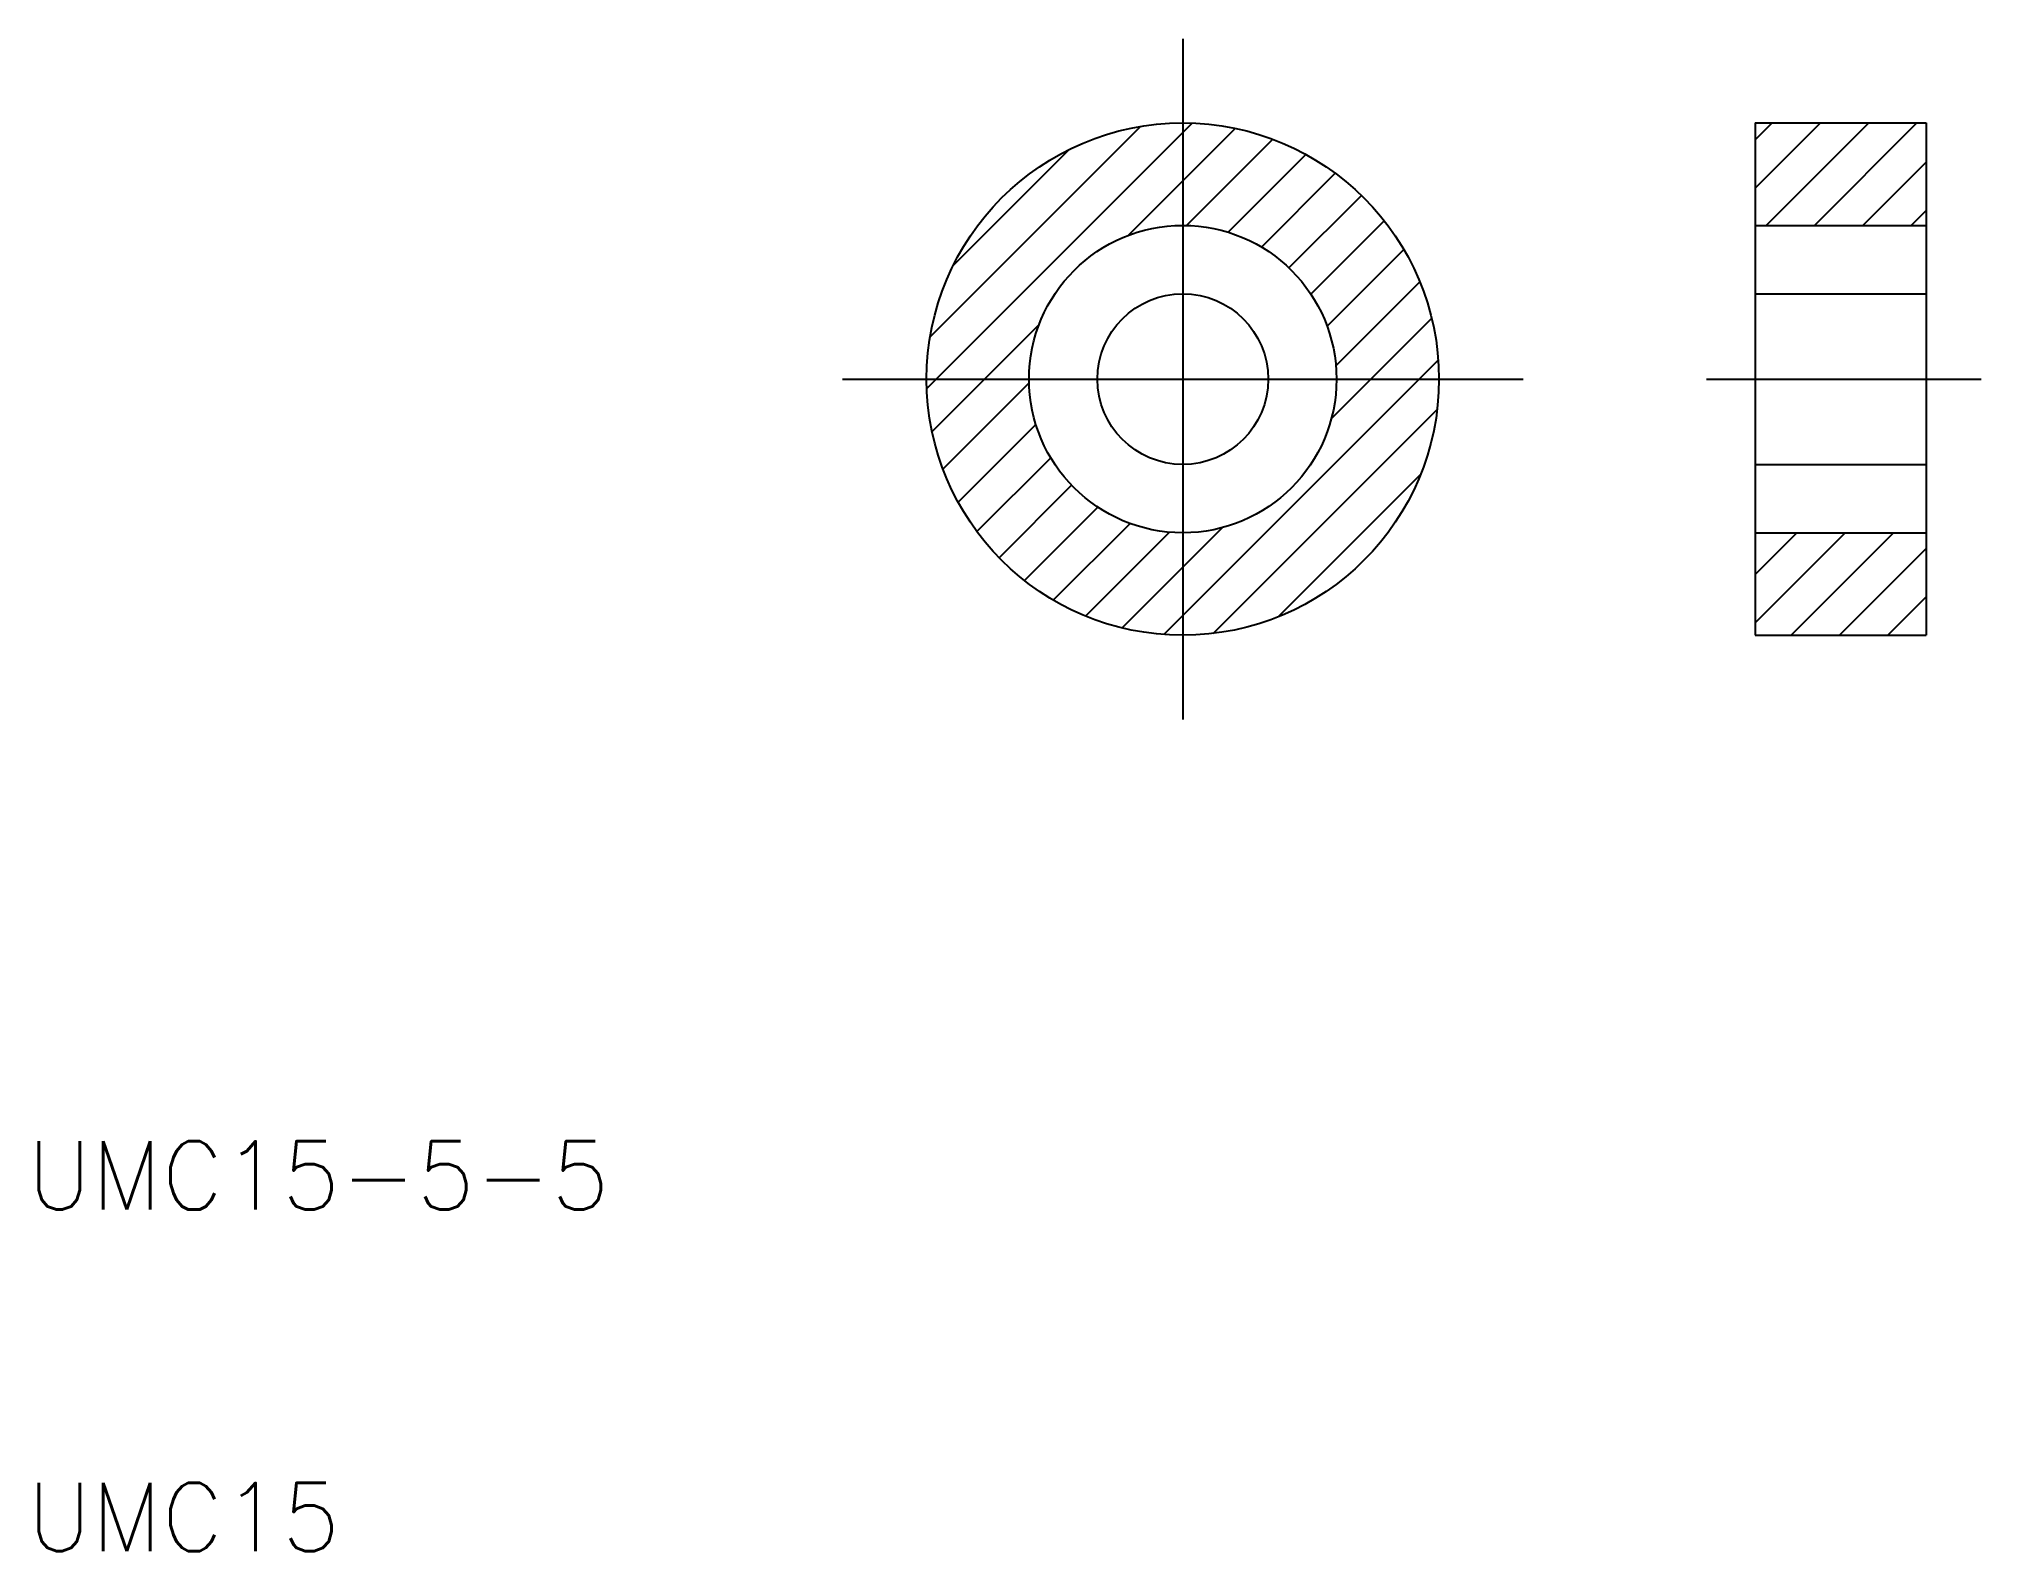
# Model space of a CAD drawing. Extents: x 93.9 to 150.8, y 100 to 144.3.
import ezdxf

# ---------------------------------------------------------------- set-up
doc = ezdxf.new("R2010")
doc.units = 0
doc.linetypes.add('CENTER', pattern=[50.8, 31.75, -6.35, 6.35, -6.35])
doc.layers.get('0').update_dxf_attribs({"linetype": 'CONTINUOUS'})
doc.layers.add('CENTER', color=1, linetype='CENTER')
doc.styles.get("Standard").update_dxf_attribs({"font": 'txt.shx'})

# ---------------------------------------------------------------- blocks, each defined once
blk = doc.blocks.new('*X2')
at = {"color": 0, "linetype": 'CONTINUOUS'}
for p, q in [((119.982, 135.538), (126.145, 141.701)), ((127.38, 141.522), (127.656, 141.799)), ((127.38, 140.108), (128.917, 141.645)), ((144.141, 139.898), (146.046, 141.804)), ((144.141, 141.312), (144.632, 141.804)), ((144.461, 138.804), (147.461, 141.804)), ((145.875, 138.804), (148.875, 141.804)), ((120.162, 134.304), (127.38, 141.522)), ((120.656, 137.627), (124.057, 141.027)), ((127.489, 138.802), (130.013, 141.326)), ((128.705, 138.604), (130.982, 140.882)), ((147.289, 138.804), (149.141, 140.656)), ((125.783, 138.511), (127.38, 140.108)), ((129.684, 138.169), (131.845, 140.33)), ((130.487, 137.558), (132.609, 139.68)), ((131.132, 136.788), (133.279, 138.935)), ((148.703, 138.804), (149.141, 139.241)), ((131.606, 135.849), (133.851, 138.094)), ((131.863, 134.691), (134.32, 137.148)), ((132.889, 134.304), (134.666, 136.08)), ((121.576, 134.304), (123.173, 135.901)), ((134.304, 134.304), (134.859, 134.859)), ((119.885, 134.027), (120.162, 134.304)), ((120.039, 132.767), (121.576, 134.304)), ((127.38, 127.38), (134.304, 134.304)), ((131.727, 133.141), (132.889, 134.304)), ((120.357, 131.671), (122.881, 134.195)), ((128.271, 126.857), (134.827, 133.412)), ((120.802, 130.701), (123.079, 132.979)), ((121.354, 129.839), (123.514, 132)), ((130.171, 127.342), (134.341, 131.513)), ((122.003, 129.074), (124.125, 131.196)), ((122.748, 128.405), (124.895, 130.552)), ((123.589, 127.832), (125.835, 130.077)), ((124.535, 127.364), (126.992, 129.82)), ((127.38, 128.794), (128.542, 129.956)), ((144.141, 127.17), (146.774, 129.804)), ((144.141, 128.585), (145.36, 129.804)), ((145.188, 126.804), (148.188, 129.804)), ((146.603, 126.804), (149.141, 129.342)), ((125.603, 127.017), (127.38, 128.794)), ((126.824, 126.824), (127.38, 127.38)), ((148.017, 126.804), (149.141, 127.928))]:
    blk.add_line(p, q, dxfattribs=at)

msp = doc.modelspace()

# ---------------------------------------------------------------- linework, layer by layer
at = {"color": 7, "linetype": 'CONTINUOUS'}
for p, q in [((144.141, 141.804), (149.141, 141.804)), ((144.141, 141.804), (144.141, 126.804)), ((149.141, 141.804), (149.141, 126.804)), ((144.141, 138.804), (149.141, 138.804)), ((144.141, 136.804), (149.141, 136.804)), ((144.141, 131.804), (149.141, 131.804)), ((144.141, 129.804), (149.141, 129.804)), ((144.141, 126.804), (149.141, 126.804))]:
    msp.add_line(p, q, dxfattribs=at)
for radius in [7.5, 4.5, 2.5]:
    msp.add_circle((127.38, 134.304), radius, dxfattribs=at)
at = {"layer": 'CENTER', "color": 1, "linetype": 'CENTER'}
for p, q in [((127.38, 144.265), (127.38, 124.342)), ((117.418, 134.304), (137.342, 134.304)), ((142.71, 134.304), (150.754, 134.304))]:
    msp.add_line(p, q, dxfattribs=at)

# ---------------------------------------------------------------- block references
at = {"color": 3, "linetype": 'CONTINUOUS'}
msp.add_blockref('*X2', (0, 0), dxfattribs=at)

# ---------------------------------------------------------------- texts
at = {"color": 7, "linetype": 'CONTINUOUS'}
for s, p in [('UMC15-5-5', (93.546, 109.99)), ('UMC15', (93.546, 99.99))]:
    msp.add_text(s, height=2, dxfattribs=at).set_placement(p)

doc.saveas('drawing.dxf')
